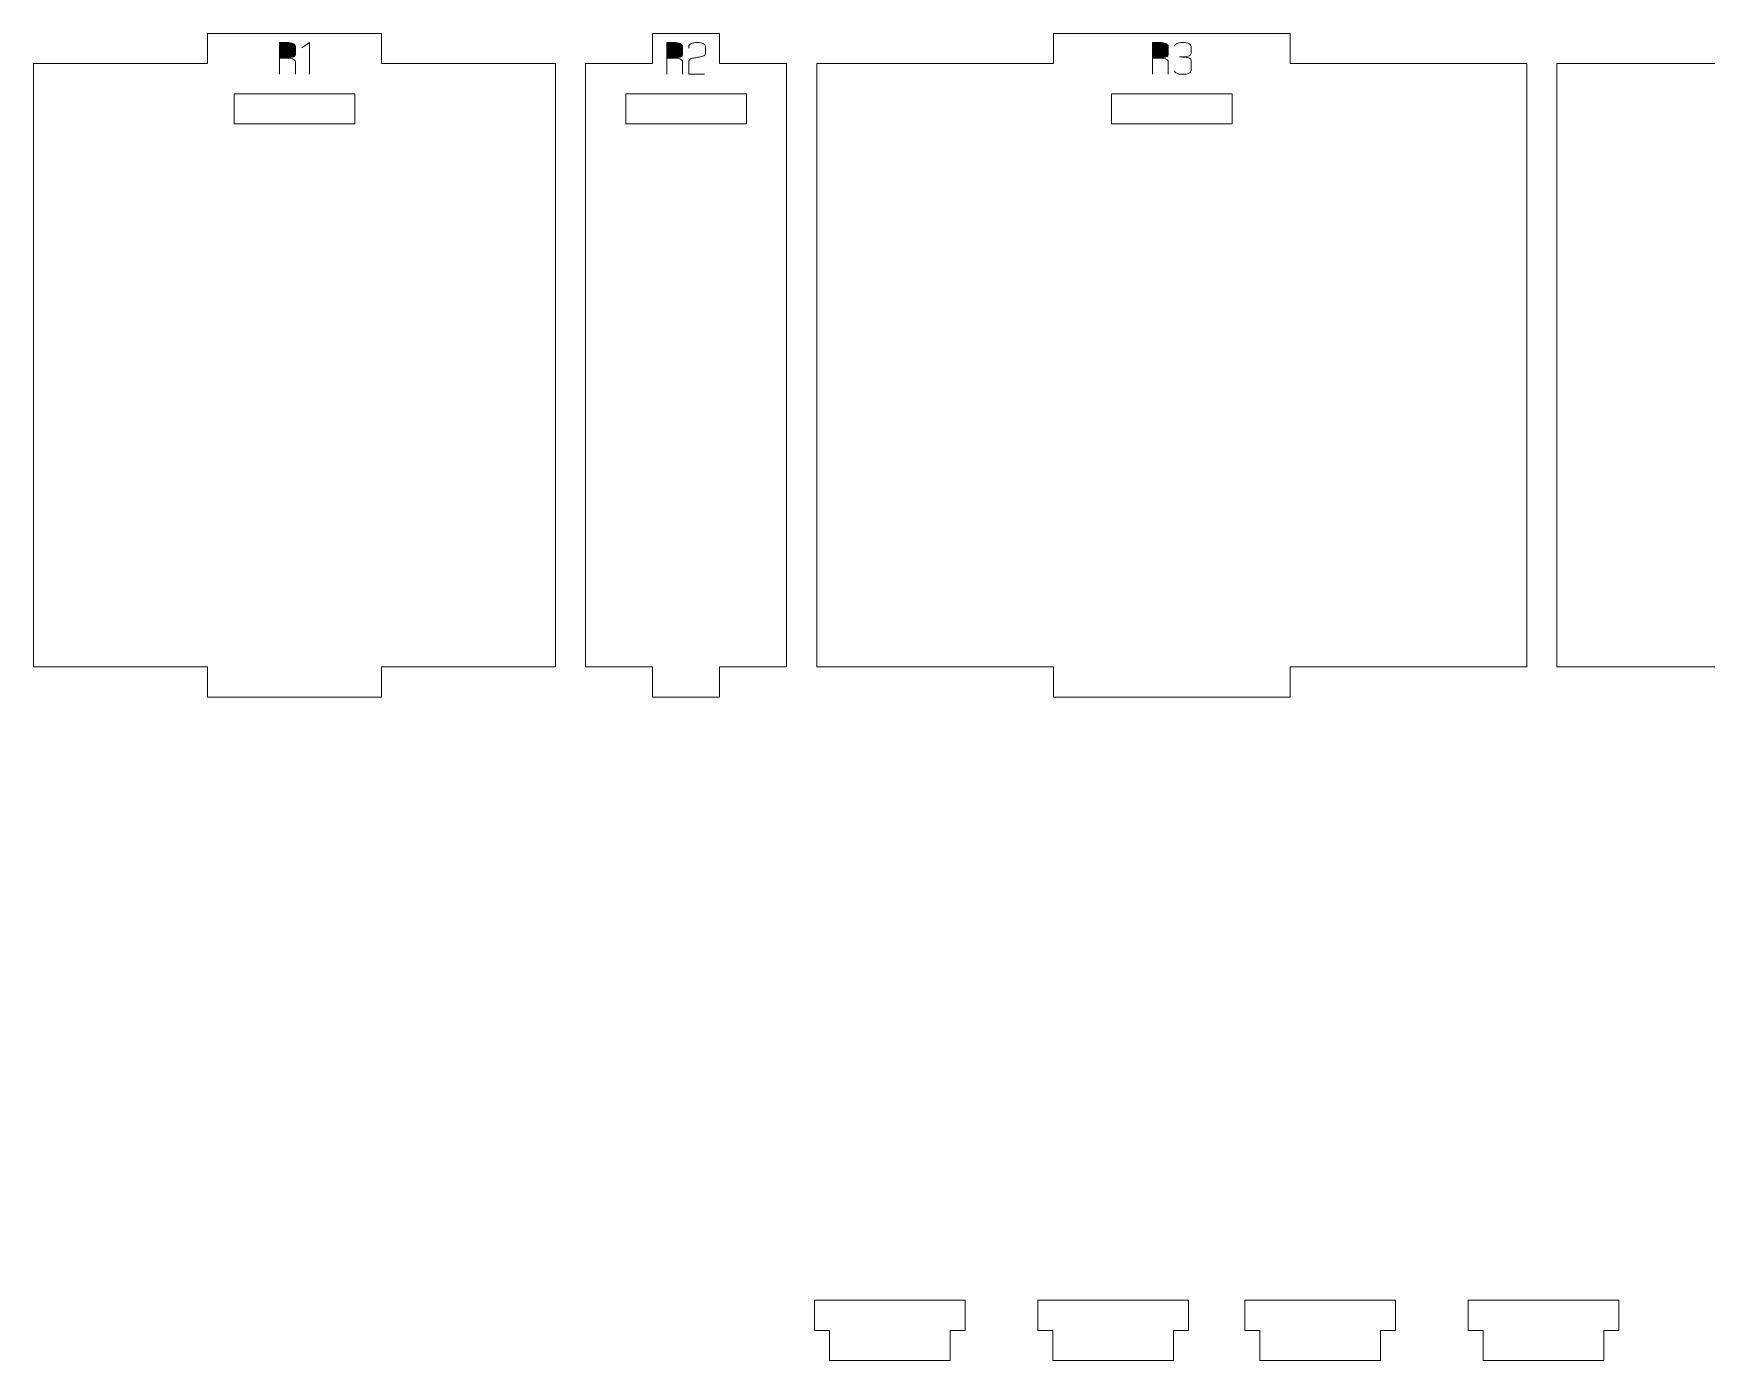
# Model space of a CAD drawing. Header units: centimetres. Extents: x -250 to 250, y -508 to 508.
# Drawn here: x 13.15 to 29.79, y 52.98 to 66.18 of the extents above; entities that cross this region are included whole.
import ezdxf

# ---------------------------------------------------------------- set-up
doc = ezdxf.new("R2010")
doc.units = ezdxf.units.CM
doc.header["$MEASUREMENT"] = 0
doc.layers.add('Capa 1', color=7, linetype='Continuous')

msp = doc.modelspace()

# ---------------------------------------------------------------- hatches: boundary and pattern name
at = {"layer": 'Capa 1', "true_color": 0x3e4095}
h = msp.add_hatch(color=175, dxfattribs=at)
edge = h.paths.add_edge_path()
edge.add_spline(control_points=[(15.67301, 65.93568), (15.70542, 65.93782), (15.72728, 65.94202), (15.73859, 65.94829), (15.74991, 65.95456), (15.75556, 65.96167), (15.75556, 65.96962), (15.75556, 65.96962), (15.75556, 66.05538), (15.75556, 66.05538), (15.75556, 66.06516), (15.74754, 66.07349), (15.73149, 66.08037), (15.71543, 66.08725), (15.69594, 66.09069), (15.67301, 66.09069), (15.67301, 66.09069), (15.59826, 66.09069), (15.59826, 66.09069), (15.59826, 66.09069), (15.59826, 65.93568), (15.59826, 65.93568), (15.59826, 65.93568), (15.67301, 65.93568), (15.67301, 65.93568)], knot_values=[0, 0, 0, 0, 0.125, 0.125, 0.125, 0.25, 0.25, 0.25, 0.375, 0.375, 0.375, 0.5, 0.5, 0.5, 0.625, 0.625, 0.625, 0.75, 0.75, 0.75, 0.875, 0.875, 0.875, 1, 1, 1, 1], degree=3, periodic=1)
h = msp.add_hatch(color=175, dxfattribs=at)
edge = h.paths.add_edge_path()
edge.add_spline(control_points=[(15.59826, 65.77425), (15.59826, 65.77425), (15.59826, 66.09069), (15.59826, 66.09069), (15.59826, 66.09069), (15.67301, 66.09069), (15.67301, 66.09069), (15.69594, 66.09069), (15.71543, 66.08725), (15.73149, 66.08037), (15.74754, 66.07349), (15.75556, 66.06516), (15.75556, 66.05538), (15.75556, 66.05538), (15.75556, 65.96962), (15.75556, 65.96962), (15.75556, 65.96167), (15.74991, 65.95456), (15.73859, 65.94829), (15.72728, 65.94202), (15.70542, 65.93782), (15.67301, 65.93568), (15.70542, 65.93354), (15.72728, 65.92934), (15.73859, 65.92307), (15.74991, 65.9168), (15.75556, 65.90969), (15.75556, 65.90174), (15.75556, 65.90174), (15.75556, 65.77425), (15.75556, 65.77425), (15.75556, 65.77425), (15.75556, 65.90174), (15.75556, 65.90174), (15.75556, 65.90969), (15.74991, 65.9168), (15.73859, 65.92307), (15.72728, 65.92934), (15.70542, 65.93354), (15.67301, 65.93568), (15.67301, 65.93568), (15.59826, 65.93568), (15.59826, 65.93568), (15.59826, 65.93568), (15.59826, 65.77425), (15.59826, 65.77425)], knot_values=[0, 0, 0, 0, 0.06666667, 0.06666667, 0.06666667, 0.13333333, 0.13333333, 0.13333333, 0.2, 0.2, 0.2, 0.26666667, 0.26666667, 0.26666667, 0.33333333, 0.33333333, 0.33333333, 0.4, 0.4, 0.4, 0.46666667, 0.46666667, 0.46666667, 0.53333333, 0.53333333, 0.53333333, 0.6, 0.6, 0.6, 0.66666667, 0.66666667, 0.66666667, 0.73333333, 0.73333333, 0.73333333, 0.8, 0.8, 0.8, 0.86666667, 0.86666667, 0.86666667, 0.93333333, 0.93333333, 0.93333333, 1, 1, 1, 1], degree=3, periodic=1)
h = msp.add_hatch(color=175, dxfattribs=at)
edge = h.paths.add_edge_path()
edge.add_spline(control_points=[(15.89452, 66.09115), (15.89452, 66.09115), (15.81839, 66.03841), (15.81839, 66.03841), (15.81839, 66.03841), (15.89452, 66.09115), (15.89452, 66.09115), (15.89452, 66.09115), (15.89452, 65.77425), (15.89452, 65.77425), (15.89452, 65.77425), (15.89452, 66.09115), (15.89452, 66.09115)], knot_values=[0, 0, 0, 0, 0.25, 0.25, 0.25, 0.5, 0.5, 0.5, 0.75, 0.75, 0.75, 1, 1, 1, 1], degree=3, periodic=1)
h = msp.add_hatch(color=175, dxfattribs=at)
edge = h.paths.add_edge_path()
edge.add_spline(control_points=[(19.52362, 65.93568), (19.55603, 65.93782), (19.57789, 65.94202), (19.5892, 65.94829), (19.60052, 65.95456), (19.60617, 65.96167), (19.60617, 65.96962), (19.60617, 65.96962), (19.60617, 66.05538), (19.60617, 66.05538), (19.60617, 66.06516), (19.59815, 66.07349), (19.5821, 66.08037), (19.56604, 66.08725), (19.54655, 66.09069), (19.52362, 66.09069), (19.52362, 66.09069), (19.44887, 66.09069), (19.44887, 66.09069), (19.44887, 66.09069), (19.44887, 65.93568), (19.44887, 65.93568), (19.44887, 65.93568), (19.52362, 65.93568), (19.52362, 65.93568)], knot_values=[0, 0, 0, 0, 0.125, 0.125, 0.125, 0.25, 0.25, 0.25, 0.375, 0.375, 0.375, 0.5, 0.5, 0.5, 0.625, 0.625, 0.625, 0.75, 0.75, 0.75, 0.875, 0.875, 0.875, 1, 1, 1, 1], degree=3, periodic=1)
h = msp.add_hatch(color=175, dxfattribs=at)
edge = h.paths.add_edge_path()
edge.add_spline(control_points=[(19.44887, 65.77425), (19.44887, 65.77425), (19.44887, 66.09069), (19.44887, 66.09069), (19.44887, 66.09069), (19.52362, 66.09069), (19.52362, 66.09069), (19.54655, 66.09069), (19.56604, 66.08725), (19.5821, 66.08037), (19.59815, 66.07349), (19.60617, 66.06516), (19.60617, 66.05538), (19.60617, 66.05538), (19.60617, 65.96962), (19.60617, 65.96962), (19.60617, 65.96167), (19.60052, 65.95456), (19.5892, 65.94829), (19.57789, 65.94202), (19.55603, 65.93782), (19.52362, 65.93568), (19.55603, 65.93354), (19.57789, 65.92934), (19.5892, 65.92307), (19.60052, 65.9168), (19.60617, 65.90969), (19.60617, 65.90174), (19.60617, 65.90174), (19.60617, 65.77425), (19.60617, 65.77425), (19.60617, 65.77425), (19.60617, 65.90174), (19.60617, 65.90174), (19.60617, 65.90969), (19.60052, 65.9168), (19.5892, 65.92307), (19.57789, 65.92934), (19.55603, 65.93354), (19.52362, 65.93568), (19.52362, 65.93568), (19.44887, 65.93568), (19.44887, 65.93568), (19.44887, 65.93568), (19.44887, 65.77425), (19.44887, 65.77425)], knot_values=[0, 0, 0, 0, 0.06666667, 0.06666667, 0.06666667, 0.13333333, 0.13333333, 0.13333333, 0.2, 0.2, 0.2, 0.26666667, 0.26666667, 0.26666667, 0.33333333, 0.33333333, 0.33333333, 0.4, 0.4, 0.4, 0.46666667, 0.46666667, 0.46666667, 0.53333333, 0.53333333, 0.53333333, 0.6, 0.6, 0.6, 0.66666667, 0.66666667, 0.66666667, 0.73333333, 0.73333333, 0.73333333, 0.8, 0.8, 0.8, 0.86666667, 0.86666667, 0.86666667, 0.93333333, 0.93333333, 0.93333333, 1, 1, 1, 1], degree=3, periodic=1)
h = msp.add_hatch(color=175, dxfattribs=at)
edge = h.paths.add_edge_path()
edge.add_spline(control_points=[(19.66854, 65.77425), (19.66854, 65.77425), (19.66854, 65.90679), (19.66854, 65.90679), (19.66946, 65.91871), (19.68031, 65.92788), (19.7011, 65.9343), (19.70966, 65.93492), (19.71784, 65.93591), (19.72564, 65.93729), (19.73343, 65.93866), (19.74131, 65.94011), (19.74926, 65.94164), (19.76393, 65.94409), (19.77517, 65.94608), (19.78296, 65.9476), (19.79076, 65.94913), (19.79833, 65.95112), (19.80567, 65.95357), (19.82462, 65.9606), (19.8341, 65.96962), (19.8341, 65.98062), (19.8341, 65.98062), (19.8341, 66.05538), (19.8341, 66.05538), (19.8341, 66.06516), (19.82623, 66.07349), (19.81048, 66.08037), (19.79474, 66.08725), (19.77509, 66.09069), (19.75155, 66.09069), (19.72801, 66.09069), (19.70836, 66.08725), (19.69262, 66.08037), (19.67687, 66.07349), (19.669, 66.06516), (19.669, 66.05538), (19.669, 66.05538), (19.669, 66.03291), (19.669, 66.03291), (19.669, 66.03291), (19.669, 66.05538), (19.669, 66.05538), (19.669, 66.06516), (19.67687, 66.07349), (19.69262, 66.08037), (19.70836, 66.08725), (19.72801, 66.09069), (19.75155, 66.09069), (19.77509, 66.09069), (19.79474, 66.08725), (19.81048, 66.08037), (19.82623, 66.07349), (19.8341, 66.06516), (19.8341, 66.05538), (19.8341, 66.05538), (19.8341, 65.98062), (19.8341, 65.98062), (19.8341, 65.96962), (19.82462, 65.9606), (19.80567, 65.95357), (19.79833, 65.95112), (19.79076, 65.94913), (19.78296, 65.9476), (19.77517, 65.94608), (19.76393, 65.94409), (19.74926, 65.94164), (19.74131, 65.94011), (19.73343, 65.93866), (19.72564, 65.93729), (19.71784, 65.93591), (19.70966, 65.93492), (19.7011, 65.9343), (19.68031, 65.92788), (19.66946, 65.91871), (19.66854, 65.90679), (19.66854, 65.90679), (19.66854, 65.77425), (19.66854, 65.77425), (19.66854, 65.77425), (19.82539, 65.77425), (19.82539, 65.77425), (19.82539, 65.77425), (19.66854, 65.77425), (19.66854, 65.77425)], knot_values=[0, 0, 0, 0, 0.03571429, 0.03571429, 0.03571429, 0.07142857, 0.07142857, 0.07142857, 0.10714286, 0.10714286, 0.10714286, 0.14285714, 0.14285714, 0.14285714, 0.17857143, 0.17857143, 0.17857143, 0.21428571, 0.21428571, 0.21428571, 0.25, 0.25, 0.25, 0.28571429, 0.28571429, 0.28571429, 0.32142857, 0.32142857, 0.32142857, 0.35714286, 0.35714286, 0.35714286, 0.39285714, 0.39285714, 0.39285714, 0.42857143, 0.42857143, 0.42857143, 0.46428571, 0.46428571, 0.46428571, 0.5, 0.5, 0.5, 0.53571429, 0.53571429, 0.53571429, 0.57142857, 0.57142857, 0.57142857, 0.60714286, 0.60714286, 0.60714286, 0.64285714, 0.64285714, 0.64285714, 0.67857143, 0.67857143, 0.67857143, 0.71428571, 0.71428571, 0.71428571, 0.75, 0.75, 0.75, 0.78571429, 0.78571429, 0.78571429, 0.82142857, 0.82142857, 0.82142857, 0.85714286, 0.85714286, 0.85714286, 0.89285714, 0.89285714, 0.89285714, 0.92857143, 0.92857143, 0.92857143, 0.96428571, 0.96428571, 0.96428571, 1, 1, 1, 1], degree=3, periodic=1)
h = msp.add_hatch(color=175, dxfattribs=at)
edge = h.paths.add_edge_path()
edge.add_spline(control_points=[(24.35417, 65.93568), (24.38658, 65.93782), (24.40844, 65.94202), (24.41975, 65.94829), (24.43107, 65.95456), (24.43672, 65.96167), (24.43672, 65.96962), (24.43672, 65.96962), (24.43672, 66.05538), (24.43672, 66.05538), (24.43672, 66.06516), (24.4287, 66.07349), (24.41265, 66.08037), (24.39659, 66.08725), (24.3771, 66.09069), (24.35417, 66.09069), (24.35417, 66.09069), (24.27942, 66.09069), (24.27942, 66.09069), (24.27942, 66.09069), (24.27942, 65.93568), (24.27942, 65.93568), (24.27942, 65.93568), (24.35417, 65.93568), (24.35417, 65.93568)], knot_values=[0, 0, 0, 0, 0.125, 0.125, 0.125, 0.25, 0.25, 0.25, 0.375, 0.375, 0.375, 0.5, 0.5, 0.5, 0.625, 0.625, 0.625, 0.75, 0.75, 0.75, 0.875, 0.875, 0.875, 1, 1, 1, 1], degree=3, periodic=1)
h = msp.add_hatch(color=175, dxfattribs=at)
edge = h.paths.add_edge_path()
edge.add_spline(control_points=[(24.27942, 65.77425), (24.27942, 65.77425), (24.27942, 66.09069), (24.27942, 66.09069), (24.27942, 66.09069), (24.35417, 66.09069), (24.35417, 66.09069), (24.3771, 66.09069), (24.39659, 66.08725), (24.41265, 66.08037), (24.4287, 66.07349), (24.43672, 66.06516), (24.43672, 66.05538), (24.43672, 66.05538), (24.43672, 65.96962), (24.43672, 65.96962), (24.43672, 65.96167), (24.43107, 65.95456), (24.41975, 65.94829), (24.40844, 65.94202), (24.38658, 65.93782), (24.35417, 65.93568), (24.38658, 65.93354), (24.40844, 65.92934), (24.41975, 65.92307), (24.43107, 65.9168), (24.43672, 65.90969), (24.43672, 65.90174), (24.43672, 65.90174), (24.43672, 65.77425), (24.43672, 65.77425), (24.43672, 65.77425), (24.43672, 65.90174), (24.43672, 65.90174), (24.43672, 65.90969), (24.43107, 65.9168), (24.41975, 65.92307), (24.40844, 65.92934), (24.38658, 65.93354), (24.35417, 65.93568), (24.35417, 65.93568), (24.27942, 65.93568), (24.27942, 65.93568), (24.27942, 65.93568), (24.27942, 65.77425), (24.27942, 65.77425)], knot_values=[0, 0, 0, 0, 0.06666667, 0.06666667, 0.06666667, 0.13333333, 0.13333333, 0.13333333, 0.2, 0.2, 0.2, 0.26666667, 0.26666667, 0.26666667, 0.33333333, 0.33333333, 0.33333333, 0.4, 0.4, 0.4, 0.46666667, 0.46666667, 0.46666667, 0.53333333, 0.53333333, 0.53333333, 0.6, 0.6, 0.6, 0.66666667, 0.66666667, 0.66666667, 0.73333333, 0.73333333, 0.73333333, 0.8, 0.8, 0.8, 0.86666667, 0.86666667, 0.86666667, 0.93333333, 0.93333333, 0.93333333, 1, 1, 1, 1], degree=3, periodic=1)
h = msp.add_hatch(color=175, dxfattribs=at)
edge = h.paths.add_edge_path()
edge.add_spline(control_points=[(24.5821, 65.77425), (24.55856, 65.77425), (24.53891, 65.77769), (24.52317, 65.78457), (24.50742, 65.79145), (24.49955, 65.79978), (24.49955, 65.80956), (24.49955, 65.79978), (24.50742, 65.79145), (24.52317, 65.78457), (24.53891, 65.77769), (24.55856, 65.77425), (24.5821, 65.77425), (24.60564, 65.77425), (24.62529, 65.77769), (24.64103, 65.78457), (24.65678, 65.79145), (24.66465, 65.79978), (24.66465, 65.80956), (24.66465, 65.80956), (24.66465, 65.91275), (24.66465, 65.91275), (24.66465, 65.92101), (24.65899, 65.92819), (24.64768, 65.9343), (24.63637, 65.94042), (24.6032, 65.94455), (24.54816, 65.94669), (24.60289, 65.95005), (24.63576, 65.95403), (24.64676, 65.95861), (24.65777, 65.9632), (24.66373, 65.97069), (24.66465, 65.98108), (24.66465, 65.98108), (24.66465, 66.05538), (24.66465, 66.05538), (24.66465, 66.06516), (24.65678, 66.07349), (24.64103, 66.08037), (24.62529, 66.08725), (24.60564, 66.09069), (24.5821, 66.09069), (24.55856, 66.09069), (24.53891, 66.08725), (24.52317, 66.08037), (24.50742, 66.07349), (24.49955, 66.06516), (24.49955, 66.05538), (24.49955, 66.06516), (24.50742, 66.07349), (24.52317, 66.08037), (24.53891, 66.08725), (24.55856, 66.09069), (24.5821, 66.09069), (24.60564, 66.09069), (24.62529, 66.08725), (24.64103, 66.08037), (24.65678, 66.07349), (24.66465, 66.06516), (24.66465, 66.05538), (24.66465, 66.05538), (24.66465, 65.98108), (24.66465, 65.98108), (24.66373, 65.97069), (24.65777, 65.9632), (24.64676, 65.95861), (24.63576, 65.95403), (24.60289, 65.95005), (24.54816, 65.94669), (24.6032, 65.94455), (24.63637, 65.94042), (24.64768, 65.9343), (24.65899, 65.92819), (24.66465, 65.92101), (24.66465, 65.91275), (24.66465, 65.91275), (24.66465, 65.80956), (24.66465, 65.80956), (24.66465, 65.79978), (24.65678, 65.79145), (24.64103, 65.78457), (24.62529, 65.77769), (24.60564, 65.77425), (24.5821, 65.77425)], knot_values=[0, 0, 0, 0, 0.03571429, 0.03571429, 0.03571429, 0.07142857, 0.07142857, 0.07142857, 0.10714286, 0.10714286, 0.10714286, 0.14285714, 0.14285714, 0.14285714, 0.17857143, 0.17857143, 0.17857143, 0.21428571, 0.21428571, 0.21428571, 0.25, 0.25, 0.25, 0.28571429, 0.28571429, 0.28571429, 0.32142857, 0.32142857, 0.32142857, 0.35714286, 0.35714286, 0.35714286, 0.39285714, 0.39285714, 0.39285714, 0.42857143, 0.42857143, 0.42857143, 0.46428571, 0.46428571, 0.46428571, 0.5, 0.5, 0.5, 0.53571429, 0.53571429, 0.53571429, 0.57142857, 0.57142857, 0.57142857, 0.60714286, 0.60714286, 0.60714286, 0.64285714, 0.64285714, 0.64285714, 0.67857143, 0.67857143, 0.67857143, 0.71428571, 0.71428571, 0.71428571, 0.75, 0.75, 0.75, 0.78571429, 0.78571429, 0.78571429, 0.82142857, 0.82142857, 0.82142857, 0.85714286, 0.85714286, 0.85714286, 0.89285714, 0.89285714, 0.89285714, 0.92857143, 0.92857143, 0.92857143, 0.96428571, 0.96428571, 0.96428571, 1, 1, 1, 1], degree=3, periodic=1)

# ---------------------------------------------------------------- linework, layer by layer
at = {"layer": 'Capa 1', "color": 240, "lineweight": 20}
for points, knots in [([(13.1506, 65.88065), (13.1506, 65.88065), (13.1506, 59.88065), (13.1506, 59.88065), (13.1506, 59.88065), (14.88112, 59.88065), (14.88112, 59.88065), (14.88112, 59.88065), (14.88112, 59.58065), (14.88112, 59.58065), (14.88112, 59.58065), (16.61165, 59.58065), (16.61165, 59.58065), (16.61165, 59.58065), (16.61165, 59.88065), (16.61165, 59.88065), (16.61165, 59.88065), (18.34217, 59.88065), (18.34217, 59.88065), (18.34217, 59.88065), (18.34217, 65.88065), (18.34217, 65.88065), (18.34217, 65.88065), (16.61165, 65.88065), (16.61165, 65.88065), (16.61165, 65.88065), (16.61165, 66.18065), (16.61165, 66.18065), (16.61165, 66.18065), (14.88112, 66.18065), (14.88112, 66.18065), (14.88112, 66.18065), (14.88112, 65.88065), (14.88112, 65.88065), (14.88112, 65.88065), (13.1506, 65.88065), (13.1506, 65.88065)], [0, 0, 0, 0, 0.08333333, 0.08333333, 0.08333333, 0.16666667, 0.16666667, 0.16666667, 0.25, 0.25, 0.25, 0.33333333, 0.33333333, 0.33333333, 0.41666667, 0.41666667, 0.41666667, 0.5, 0.5, 0.5, 0.58333333, 0.58333333, 0.58333333, 0.66666667, 0.66666667, 0.66666667, 0.75, 0.75, 0.75, 0.83333333, 0.83333333, 0.83333333, 0.91666667, 0.91666667, 0.91666667, 1, 1, 1, 1]), ([(18.64217, 65.88065), (18.64217, 65.88065), (18.64217, 59.88065), (18.64217, 59.88065), (18.64217, 59.88065), (19.30838, 59.88065), (19.30838, 59.88065), (19.30838, 59.88065), (19.30838, 59.58065), (19.30838, 59.58065), (19.30838, 59.58065), (19.9746, 59.58065), (19.9746, 59.58065), (19.9746, 59.58065), (19.9746, 59.88065), (19.9746, 59.88065), (19.9746, 59.88065), (20.64081, 59.88065), (20.64081, 59.88065), (20.64081, 59.88065), (20.64081, 65.88065), (20.64081, 65.88065), (20.64081, 65.88065), (19.9746, 65.88065), (19.9746, 65.88065), (19.9746, 65.88065), (19.9746, 66.18065), (19.9746, 66.18065), (19.9746, 66.18065), (19.30838, 66.18065), (19.30838, 66.18065), (19.30838, 66.18065), (19.30838, 65.88065), (19.30838, 65.88065), (19.30838, 65.88065), (18.64217, 65.88065), (18.64217, 65.88065)], [0, 0, 0, 0, 0.08333333, 0.08333333, 0.08333333, 0.16666667, 0.16666667, 0.16666667, 0.25, 0.25, 0.25, 0.33333333, 0.33333333, 0.33333333, 0.41666667, 0.41666667, 0.41666667, 0.5, 0.5, 0.5, 0.58333333, 0.58333333, 0.58333333, 0.66666667, 0.66666667, 0.66666667, 0.75, 0.75, 0.75, 0.83333333, 0.83333333, 0.83333333, 0.91666667, 0.91666667, 0.91666667, 1, 1, 1, 1]), ([(20.94081, 65.88065), (20.94081, 65.88065), (20.94081, 59.88065), (20.94081, 59.88065), (20.94081, 59.88065), (23.29496, 59.88065), (23.29496, 59.88065), (23.29496, 59.88065), (23.29496, 59.58065), (23.29496, 59.58065), (23.29496, 59.58065), (25.64912, 59.58065), (25.64912, 59.58065), (25.64912, 59.58065), (25.64912, 59.88065), (25.64912, 59.88065), (25.64912, 59.88065), (28.00327, 59.88065), (28.00327, 59.88065), (28.00327, 59.88065), (28.00327, 65.88065), (28.00327, 65.88065), (28.00327, 65.88065), (25.64912, 65.88065), (25.64912, 65.88065), (25.64912, 65.88065), (25.64912, 66.18065), (25.64912, 66.18065), (25.64912, 66.18065), (23.29496, 66.18065), (23.29496, 66.18065), (23.29496, 66.18065), (23.29496, 65.88065), (23.29496, 65.88065), (23.29496, 65.88065), (20.94081, 65.88065), (20.94081, 65.88065)], [0, 0, 0, 0, 0.08333333, 0.08333333, 0.08333333, 0.16666667, 0.16666667, 0.16666667, 0.25, 0.25, 0.25, 0.33333333, 0.33333333, 0.33333333, 0.41666667, 0.41666667, 0.41666667, 0.5, 0.5, 0.5, 0.58333333, 0.58333333, 0.58333333, 0.66666667, 0.66666667, 0.66666667, 0.75, 0.75, 0.75, 0.83333333, 0.83333333, 0.83333333, 0.91666667, 0.91666667, 0.91666667, 1, 1, 1, 1]), ([(28.30327, 65.88065), (28.30327, 65.88065), (28.30327, 59.88065), (28.30327, 59.88065), (28.30327, 59.88065), (30.18924, 59.88065), (30.18924, 59.88065), (30.18924, 59.88065), (30.18924, 59.58065), (30.18924, 59.58065), (30.18924, 59.58065), (32.0752, 59.58065), (32.0752, 59.58065), (32.0752, 59.58065), (32.0752, 59.88065), (32.0752, 59.88065), (32.0752, 59.88065), (33.96117, 59.88065), (33.96117, 59.88065), (33.96117, 59.88065), (33.96117, 65.88065), (33.96117, 65.88065), (33.96117, 65.88065), (32.0752, 65.88065), (32.0752, 65.88065), (32.0752, 65.88065), (32.0752, 66.18065), (32.0752, 66.18065), (32.0752, 66.18065), (30.18924, 66.18065), (30.18924, 66.18065), (30.18924, 66.18065), (30.18924, 65.88065), (30.18924, 65.88065), (30.18924, 65.88065), (28.30327, 65.88065), (28.30327, 65.88065)], [0, 0, 0, 0, 0.08333333, 0.08333333, 0.08333333, 0.16666667, 0.16666667, 0.16666667, 0.25, 0.25, 0.25, 0.33333333, 0.33333333, 0.33333333, 0.41666667, 0.41666667, 0.41666667, 0.5, 0.5, 0.5, 0.58333333, 0.58333333, 0.58333333, 0.66666667, 0.66666667, 0.66666667, 0.75, 0.75, 0.75, 0.83333333, 0.83333333, 0.83333333, 0.91666667, 0.91666667, 0.91666667, 1, 1, 1, 1]), ([(15.14639, 65.28106), (15.14639, 65.28106), (16.34639, 65.28106), (16.34639, 65.28106), (16.34639, 65.28106), (16.34639, 65.58106), (16.34639, 65.58106), (16.34639, 65.58106), (15.14639, 65.58106), (15.14639, 65.58106), (15.14639, 65.58106), (15.14639, 65.28106), (15.14639, 65.28106)], [0, 0, 0, 0, 0.25, 0.25, 0.25, 0.5, 0.5, 0.5, 0.75, 0.75, 0.75, 1, 1, 1, 1]), ([(19.04149, 65.28106), (19.04149, 65.28106), (20.24149, 65.28106), (20.24149, 65.28106), (20.24149, 65.28106), (20.24149, 65.58106), (20.24149, 65.58106), (20.24149, 65.58106), (19.04149, 65.58106), (19.04149, 65.58106), (19.04149, 65.58106), (19.04149, 65.28106), (19.04149, 65.28106)], [0, 0, 0, 0, 0.25, 0.25, 0.25, 0.5, 0.5, 0.5, 0.75, 0.75, 0.75, 1, 1, 1, 1]), ([(23.87204, 65.28106), (23.87204, 65.28106), (25.07204, 65.28106), (25.07204, 65.28106), (25.07204, 65.28106), (25.07204, 65.58106), (25.07204, 65.58106), (25.07204, 65.58106), (23.87204, 65.58106), (23.87204, 65.58106), (23.87204, 65.58106), (23.87204, 65.28106), (23.87204, 65.28106)], [0, 0, 0, 0, 0.25, 0.25, 0.25, 0.5, 0.5, 0.5, 0.75, 0.75, 0.75, 1, 1, 1, 1])]:
    msp.add_open_spline(points, degree=3, knots=knots, dxfattribs=at)
at = {"layer": 'Capa 1', "color": 114, "lineweight": 9}
for points, knots in [([(15.67301, 65.93568), (15.70542, 65.93782), (15.72728, 65.94202), (15.73859, 65.94829), (15.74991, 65.95456), (15.75556, 65.96167), (15.75556, 65.96962), (15.75556, 65.96962), (15.75556, 66.05538), (15.75556, 66.05538), (15.75556, 66.06516), (15.74754, 66.07349), (15.73149, 66.08037), (15.71543, 66.08725), (15.69594, 66.09069), (15.67301, 66.09069), (15.67301, 66.09069), (15.59826, 66.09069), (15.59826, 66.09069), (15.59826, 66.09069), (15.59826, 65.93568), (15.59826, 65.93568), (15.59826, 65.93568), (15.67301, 65.93568), (15.67301, 65.93568)], [0, 0, 0, 0, 0.125, 0.125, 0.125, 0.25, 0.25, 0.25, 0.375, 0.375, 0.375, 0.5, 0.5, 0.5, 0.625, 0.625, 0.625, 0.75, 0.75, 0.75, 0.875, 0.875, 0.875, 1, 1, 1, 1]), ([(15.59826, 65.77425), (15.59826, 65.77425), (15.59826, 66.09069), (15.59826, 66.09069), (15.59826, 66.09069), (15.67301, 66.09069), (15.67301, 66.09069), (15.69594, 66.09069), (15.71543, 66.08725), (15.73149, 66.08037), (15.74754, 66.07349), (15.75556, 66.06516), (15.75556, 66.05538), (15.75556, 66.05538), (15.75556, 65.96962), (15.75556, 65.96962), (15.75556, 65.96167), (15.74991, 65.95456), (15.73859, 65.94829), (15.72728, 65.94202), (15.70542, 65.93782), (15.67301, 65.93568), (15.70542, 65.93354), (15.72728, 65.92934), (15.73859, 65.92307), (15.74991, 65.9168), (15.75556, 65.90969), (15.75556, 65.90174), (15.75556, 65.90174), (15.75556, 65.77425), (15.75556, 65.77425), (15.75556, 65.77425), (15.75556, 65.90174), (15.75556, 65.90174), (15.75556, 65.90969), (15.74991, 65.9168), (15.73859, 65.92307), (15.72728, 65.92934), (15.70542, 65.93354), (15.67301, 65.93568), (15.67301, 65.93568), (15.59826, 65.93568), (15.59826, 65.93568), (15.59826, 65.93568), (15.59826, 65.77425), (15.59826, 65.77425)], [0, 0, 0, 0, 0.06666667, 0.06666667, 0.06666667, 0.13333333, 0.13333333, 0.13333333, 0.2, 0.2, 0.2, 0.26666667, 0.26666667, 0.26666667, 0.33333333, 0.33333333, 0.33333333, 0.4, 0.4, 0.4, 0.46666667, 0.46666667, 0.46666667, 0.53333333, 0.53333333, 0.53333333, 0.6, 0.6, 0.6, 0.66666667, 0.66666667, 0.66666667, 0.73333333, 0.73333333, 0.73333333, 0.8, 0.8, 0.8, 0.86666667, 0.86666667, 0.86666667, 0.93333333, 0.93333333, 0.93333333, 1, 1, 1, 1]), ([(15.89452, 66.09115), (15.89452, 66.09115), (15.81839, 66.03841), (15.81839, 66.03841), (15.81839, 66.03841), (15.89452, 66.09115), (15.89452, 66.09115), (15.89452, 66.09115), (15.89452, 65.77425), (15.89452, 65.77425), (15.89452, 65.77425), (15.89452, 66.09115), (15.89452, 66.09115)], [0, 0, 0, 0, 0.25, 0.25, 0.25, 0.5, 0.5, 0.5, 0.75, 0.75, 0.75, 1, 1, 1, 1]), ([(19.52362, 65.93568), (19.55603, 65.93782), (19.57789, 65.94202), (19.5892, 65.94829), (19.60052, 65.95456), (19.60617, 65.96167), (19.60617, 65.96962), (19.60617, 65.96962), (19.60617, 66.05538), (19.60617, 66.05538), (19.60617, 66.06516), (19.59815, 66.07349), (19.5821, 66.08037), (19.56604, 66.08725), (19.54655, 66.09069), (19.52362, 66.09069), (19.52362, 66.09069), (19.44887, 66.09069), (19.44887, 66.09069), (19.44887, 66.09069), (19.44887, 65.93568), (19.44887, 65.93568), (19.44887, 65.93568), (19.52362, 65.93568), (19.52362, 65.93568)], [0, 0, 0, 0, 0.125, 0.125, 0.125, 0.25, 0.25, 0.25, 0.375, 0.375, 0.375, 0.5, 0.5, 0.5, 0.625, 0.625, 0.625, 0.75, 0.75, 0.75, 0.875, 0.875, 0.875, 1, 1, 1, 1]), ([(19.44887, 65.77425), (19.44887, 65.77425), (19.44887, 66.09069), (19.44887, 66.09069), (19.44887, 66.09069), (19.52362, 66.09069), (19.52362, 66.09069), (19.54655, 66.09069), (19.56604, 66.08725), (19.5821, 66.08037), (19.59815, 66.07349), (19.60617, 66.06516), (19.60617, 66.05538), (19.60617, 66.05538), (19.60617, 65.96962), (19.60617, 65.96962), (19.60617, 65.96167), (19.60052, 65.95456), (19.5892, 65.94829), (19.57789, 65.94202), (19.55603, 65.93782), (19.52362, 65.93568), (19.55603, 65.93354), (19.57789, 65.92934), (19.5892, 65.92307), (19.60052, 65.9168), (19.60617, 65.90969), (19.60617, 65.90174), (19.60617, 65.90174), (19.60617, 65.77425), (19.60617, 65.77425), (19.60617, 65.77425), (19.60617, 65.90174), (19.60617, 65.90174), (19.60617, 65.90969), (19.60052, 65.9168), (19.5892, 65.92307), (19.57789, 65.92934), (19.55603, 65.93354), (19.52362, 65.93568), (19.52362, 65.93568), (19.44887, 65.93568), (19.44887, 65.93568), (19.44887, 65.93568), (19.44887, 65.77425), (19.44887, 65.77425)], [0, 0, 0, 0, 0.06666667, 0.06666667, 0.06666667, 0.13333333, 0.13333333, 0.13333333, 0.2, 0.2, 0.2, 0.26666667, 0.26666667, 0.26666667, 0.33333333, 0.33333333, 0.33333333, 0.4, 0.4, 0.4, 0.46666667, 0.46666667, 0.46666667, 0.53333333, 0.53333333, 0.53333333, 0.6, 0.6, 0.6, 0.66666667, 0.66666667, 0.66666667, 0.73333333, 0.73333333, 0.73333333, 0.8, 0.8, 0.8, 0.86666667, 0.86666667, 0.86666667, 0.93333333, 0.93333333, 0.93333333, 1, 1, 1, 1]), ([(19.66854, 65.77425), (19.66854, 65.77425), (19.66854, 65.90679), (19.66854, 65.90679), (19.66946, 65.91871), (19.68031, 65.92788), (19.7011, 65.9343), (19.70966, 65.93492), (19.71784, 65.93591), (19.72564, 65.93729), (19.73343, 65.93866), (19.74131, 65.94011), (19.74926, 65.94164), (19.76393, 65.94409), (19.77517, 65.94608), (19.78296, 65.9476), (19.79076, 65.94913), (19.79833, 65.95112), (19.80567, 65.95357), (19.82462, 65.9606), (19.8341, 65.96962), (19.8341, 65.98062), (19.8341, 65.98062), (19.8341, 66.05538), (19.8341, 66.05538), (19.8341, 66.06516), (19.82623, 66.07349), (19.81048, 66.08037), (19.79474, 66.08725), (19.77509, 66.09069), (19.75155, 66.09069), (19.72801, 66.09069), (19.70836, 66.08725), (19.69262, 66.08037), (19.67687, 66.07349), (19.669, 66.06516), (19.669, 66.05538), (19.669, 66.05538), (19.669, 66.03291), (19.669, 66.03291), (19.669, 66.03291), (19.669, 66.05538), (19.669, 66.05538), (19.669, 66.06516), (19.67687, 66.07349), (19.69262, 66.08037), (19.70836, 66.08725), (19.72801, 66.09069), (19.75155, 66.09069), (19.77509, 66.09069), (19.79474, 66.08725), (19.81048, 66.08037), (19.82623, 66.07349), (19.8341, 66.06516), (19.8341, 66.05538), (19.8341, 66.05538), (19.8341, 65.98062), (19.8341, 65.98062), (19.8341, 65.96962), (19.82462, 65.9606), (19.80567, 65.95357), (19.79833, 65.95112), (19.79076, 65.94913), (19.78296, 65.9476), (19.77517, 65.94608), (19.76393, 65.94409), (19.74926, 65.94164), (19.74131, 65.94011), (19.73343, 65.93866), (19.72564, 65.93729), (19.71784, 65.93591), (19.70966, 65.93492), (19.7011, 65.9343), (19.68031, 65.92788), (19.66946, 65.91871), (19.66854, 65.90679), (19.66854, 65.90679), (19.66854, 65.77425), (19.66854, 65.77425), (19.66854, 65.77425), (19.82539, 65.77425), (19.82539, 65.77425), (19.82539, 65.77425), (19.66854, 65.77425), (19.66854, 65.77425)], [0, 0, 0, 0, 0.03571429, 0.03571429, 0.03571429, 0.07142857, 0.07142857, 0.07142857, 0.10714286, 0.10714286, 0.10714286, 0.14285714, 0.14285714, 0.14285714, 0.17857143, 0.17857143, 0.17857143, 0.21428571, 0.21428571, 0.21428571, 0.25, 0.25, 0.25, 0.28571429, 0.28571429, 0.28571429, 0.32142857, 0.32142857, 0.32142857, 0.35714286, 0.35714286, 0.35714286, 0.39285714, 0.39285714, 0.39285714, 0.42857143, 0.42857143, 0.42857143, 0.46428571, 0.46428571, 0.46428571, 0.5, 0.5, 0.5, 0.53571429, 0.53571429, 0.53571429, 0.57142857, 0.57142857, 0.57142857, 0.60714286, 0.60714286, 0.60714286, 0.64285714, 0.64285714, 0.64285714, 0.67857143, 0.67857143, 0.67857143, 0.71428571, 0.71428571, 0.71428571, 0.75, 0.75, 0.75, 0.78571429, 0.78571429, 0.78571429, 0.82142857, 0.82142857, 0.82142857, 0.85714286, 0.85714286, 0.85714286, 0.89285714, 0.89285714, 0.89285714, 0.92857143, 0.92857143, 0.92857143, 0.96428571, 0.96428571, 0.96428571, 1, 1, 1, 1]), ([(24.35417, 65.93568), (24.38658, 65.93782), (24.40844, 65.94202), (24.41975, 65.94829), (24.43107, 65.95456), (24.43672, 65.96167), (24.43672, 65.96962), (24.43672, 65.96962), (24.43672, 66.05538), (24.43672, 66.05538), (24.43672, 66.06516), (24.4287, 66.07349), (24.41265, 66.08037), (24.39659, 66.08725), (24.3771, 66.09069), (24.35417, 66.09069), (24.35417, 66.09069), (24.27942, 66.09069), (24.27942, 66.09069), (24.27942, 66.09069), (24.27942, 65.93568), (24.27942, 65.93568), (24.27942, 65.93568), (24.35417, 65.93568), (24.35417, 65.93568)], [0, 0, 0, 0, 0.125, 0.125, 0.125, 0.25, 0.25, 0.25, 0.375, 0.375, 0.375, 0.5, 0.5, 0.5, 0.625, 0.625, 0.625, 0.75, 0.75, 0.75, 0.875, 0.875, 0.875, 1, 1, 1, 1]), ([(24.27942, 65.77425), (24.27942, 65.77425), (24.27942, 66.09069), (24.27942, 66.09069), (24.27942, 66.09069), (24.35417, 66.09069), (24.35417, 66.09069), (24.3771, 66.09069), (24.39659, 66.08725), (24.41265, 66.08037), (24.4287, 66.07349), (24.43672, 66.06516), (24.43672, 66.05538), (24.43672, 66.05538), (24.43672, 65.96962), (24.43672, 65.96962), (24.43672, 65.96167), (24.43107, 65.95456), (24.41975, 65.94829), (24.40844, 65.94202), (24.38658, 65.93782), (24.35417, 65.93568), (24.38658, 65.93354), (24.40844, 65.92934), (24.41975, 65.92307), (24.43107, 65.9168), (24.43672, 65.90969), (24.43672, 65.90174), (24.43672, 65.90174), (24.43672, 65.77425), (24.43672, 65.77425), (24.43672, 65.77425), (24.43672, 65.90174), (24.43672, 65.90174), (24.43672, 65.90969), (24.43107, 65.9168), (24.41975, 65.92307), (24.40844, 65.92934), (24.38658, 65.93354), (24.35417, 65.93568), (24.35417, 65.93568), (24.27942, 65.93568), (24.27942, 65.93568), (24.27942, 65.93568), (24.27942, 65.77425), (24.27942, 65.77425)], [0, 0, 0, 0, 0.06666667, 0.06666667, 0.06666667, 0.13333333, 0.13333333, 0.13333333, 0.2, 0.2, 0.2, 0.26666667, 0.26666667, 0.26666667, 0.33333333, 0.33333333, 0.33333333, 0.4, 0.4, 0.4, 0.46666667, 0.46666667, 0.46666667, 0.53333333, 0.53333333, 0.53333333, 0.6, 0.6, 0.6, 0.66666667, 0.66666667, 0.66666667, 0.73333333, 0.73333333, 0.73333333, 0.8, 0.8, 0.8, 0.86666667, 0.86666667, 0.86666667, 0.93333333, 0.93333333, 0.93333333, 1, 1, 1, 1]), ([(24.5821, 65.77425), (24.55856, 65.77425), (24.53891, 65.77769), (24.52317, 65.78457), (24.50742, 65.79145), (24.49955, 65.79978), (24.49955, 65.80956), (24.49955, 65.79978), (24.50742, 65.79145), (24.52317, 65.78457), (24.53891, 65.77769), (24.55856, 65.77425), (24.5821, 65.77425), (24.60564, 65.77425), (24.62529, 65.77769), (24.64103, 65.78457), (24.65678, 65.79145), (24.66465, 65.79978), (24.66465, 65.80956), (24.66465, 65.80956), (24.66465, 65.91275), (24.66465, 65.91275), (24.66465, 65.92101), (24.65899, 65.92819), (24.64768, 65.9343), (24.63637, 65.94042), (24.6032, 65.94455), (24.54816, 65.94669), (24.60289, 65.95005), (24.63576, 65.95403), (24.64676, 65.95861), (24.65777, 65.9632), (24.66373, 65.97069), (24.66465, 65.98108), (24.66465, 65.98108), (24.66465, 66.05538), (24.66465, 66.05538), (24.66465, 66.06516), (24.65678, 66.07349), (24.64103, 66.08037), (24.62529, 66.08725), (24.60564, 66.09069), (24.5821, 66.09069), (24.55856, 66.09069), (24.53891, 66.08725), (24.52317, 66.08037), (24.50742, 66.07349), (24.49955, 66.06516), (24.49955, 66.05538), (24.49955, 66.06516), (24.50742, 66.07349), (24.52317, 66.08037), (24.53891, 66.08725), (24.55856, 66.09069), (24.5821, 66.09069), (24.60564, 66.09069), (24.62529, 66.08725), (24.64103, 66.08037), (24.65678, 66.07349), (24.66465, 66.06516), (24.66465, 66.05538), (24.66465, 66.05538), (24.66465, 65.98108), (24.66465, 65.98108), (24.66373, 65.97069), (24.65777, 65.9632), (24.64676, 65.95861), (24.63576, 65.95403), (24.60289, 65.95005), (24.54816, 65.94669), (24.6032, 65.94455), (24.63637, 65.94042), (24.64768, 65.9343), (24.65899, 65.92819), (24.66465, 65.92101), (24.66465, 65.91275), (24.66465, 65.91275), (24.66465, 65.80956), (24.66465, 65.80956), (24.66465, 65.79978), (24.65678, 65.79145), (24.64103, 65.78457), (24.62529, 65.77769), (24.60564, 65.77425), (24.5821, 65.77425)], [0, 0, 0, 0, 0.03571429, 0.03571429, 0.03571429, 0.07142857, 0.07142857, 0.07142857, 0.10714286, 0.10714286, 0.10714286, 0.14285714, 0.14285714, 0.14285714, 0.17857143, 0.17857143, 0.17857143, 0.21428571, 0.21428571, 0.21428571, 0.25, 0.25, 0.25, 0.28571429, 0.28571429, 0.28571429, 0.32142857, 0.32142857, 0.32142857, 0.35714286, 0.35714286, 0.35714286, 0.39285714, 0.39285714, 0.39285714, 0.42857143, 0.42857143, 0.42857143, 0.46428571, 0.46428571, 0.46428571, 0.5, 0.5, 0.5, 0.53571429, 0.53571429, 0.53571429, 0.57142857, 0.57142857, 0.57142857, 0.60714286, 0.60714286, 0.60714286, 0.64285714, 0.64285714, 0.64285714, 0.67857143, 0.67857143, 0.67857143, 0.71428571, 0.71428571, 0.71428571, 0.75, 0.75, 0.75, 0.78571429, 0.78571429, 0.78571429, 0.82142857, 0.82142857, 0.82142857, 0.85714286, 0.85714286, 0.85714286, 0.89285714, 0.89285714, 0.89285714, 0.92857143, 0.92857143, 0.92857143, 0.96428571, 0.96428571, 0.96428571, 1, 1, 1, 1])]:
    msp.add_open_spline(points, degree=3, knots=knots, dxfattribs=at)
at = {"layer": 'Capa 1', "color": 240, "lineweight": 9}
for points in [[(22.26822, 53.28283), (22.26822, 53.28283), (22.26822, 52.98283), (22.26822, 52.98283), (22.26822, 52.98283), (21.06822, 52.98283), (21.06822, 52.98283), (21.06822, 52.98283), (21.06822, 53.28283), (21.06822, 53.28283), (21.06822, 53.28283), (20.91822, 53.28283), (20.91822, 53.28283), (20.91822, 53.28283), (20.91822, 53.58283), (20.91822, 53.58283), (20.91822, 53.58283), (22.41822, 53.58283), (22.41822, 53.58283), (22.41822, 53.58283), (22.41822, 53.28283), (22.41822, 53.28283), (22.41822, 53.28283), (22.26822, 53.28283), (22.26822, 53.28283)], [(24.48855, 53.28283), (24.48855, 53.28283), (24.48855, 52.98283), (24.48855, 52.98283), (24.48855, 52.98283), (23.28855, 52.98283), (23.28855, 52.98283), (23.28855, 52.98283), (23.28855, 53.28283), (23.28855, 53.28283), (23.28855, 53.28283), (23.13855, 53.28283), (23.13855, 53.28283), (23.13855, 53.28283), (23.13855, 53.58283), (23.13855, 53.58283), (23.13855, 53.58283), (24.63855, 53.58283), (24.63855, 53.58283), (24.63855, 53.58283), (24.63855, 53.28283), (24.63855, 53.28283), (24.63855, 53.28283), (24.48855, 53.28283), (24.48855, 53.28283)], [(26.54847, 53.28283), (26.54847, 53.28283), (26.54847, 52.98283), (26.54847, 52.98283), (26.54847, 52.98283), (25.34847, 52.98283), (25.34847, 52.98283), (25.34847, 52.98283), (25.34847, 53.28283), (25.34847, 53.28283), (25.34847, 53.28283), (25.19847, 53.28283), (25.19847, 53.28283), (25.19847, 53.28283), (25.19847, 53.58283), (25.19847, 53.58283), (25.19847, 53.58283), (26.69847, 53.58283), (26.69847, 53.58283), (26.69847, 53.58283), (26.69847, 53.28283), (26.69847, 53.28283), (26.69847, 53.28283), (26.54847, 53.28283), (26.54847, 53.28283)], [(28.7688, 53.28283), (28.7688, 53.28283), (28.7688, 52.98283), (28.7688, 52.98283), (28.7688, 52.98283), (27.5688, 52.98283), (27.5688, 52.98283), (27.5688, 52.98283), (27.5688, 53.28283), (27.5688, 53.28283), (27.5688, 53.28283), (27.4188, 53.28283), (27.4188, 53.28283), (27.4188, 53.28283), (27.4188, 53.58283), (27.4188, 53.58283), (27.4188, 53.58283), (28.9188, 53.58283), (28.9188, 53.58283), (28.9188, 53.58283), (28.9188, 53.28283), (28.9188, 53.28283), (28.9188, 53.28283), (28.7688, 53.28283), (28.7688, 53.28283)]]:
    msp.add_open_spline(points, degree=3, knots=[0, 0, 0, 0, 0.125, 0.125, 0.125, 0.25, 0.25, 0.25, 0.375, 0.375, 0.375, 0.5, 0.5, 0.5, 0.625, 0.625, 0.625, 0.75, 0.75, 0.75, 0.875, 0.875, 0.875, 1, 1, 1, 1], dxfattribs=at)

doc.saveas('drawing.dxf')
